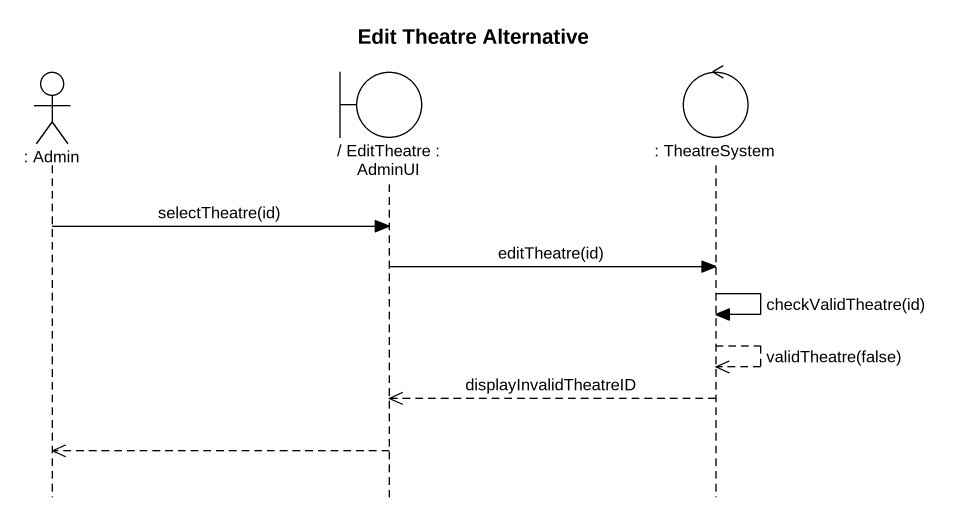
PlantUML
@startuml
title Edit Theatre Alternative
hide footbox
actor ": Admin" as Admin
boundary "/ EditTheatre : AdminUI" as EditTheatre_AdminUI
control ": TheatreSystem" as TheatreSystem

Admin -> EditTheatre_AdminUI : selectTheatre(id)
EditTheatre_AdminUI -> TheatreSystem : editTheatre(id)
TheatreSystem -> TheatreSystem : checkValidTheatre(id)
TheatreSystem -->> TheatreSystem : validTheatre(false)
TheatreSystem -->> EditTheatre_AdminUI : displayInvalidTheatreID
EditTheatre_AdminUI -->> Admin
@enduml
